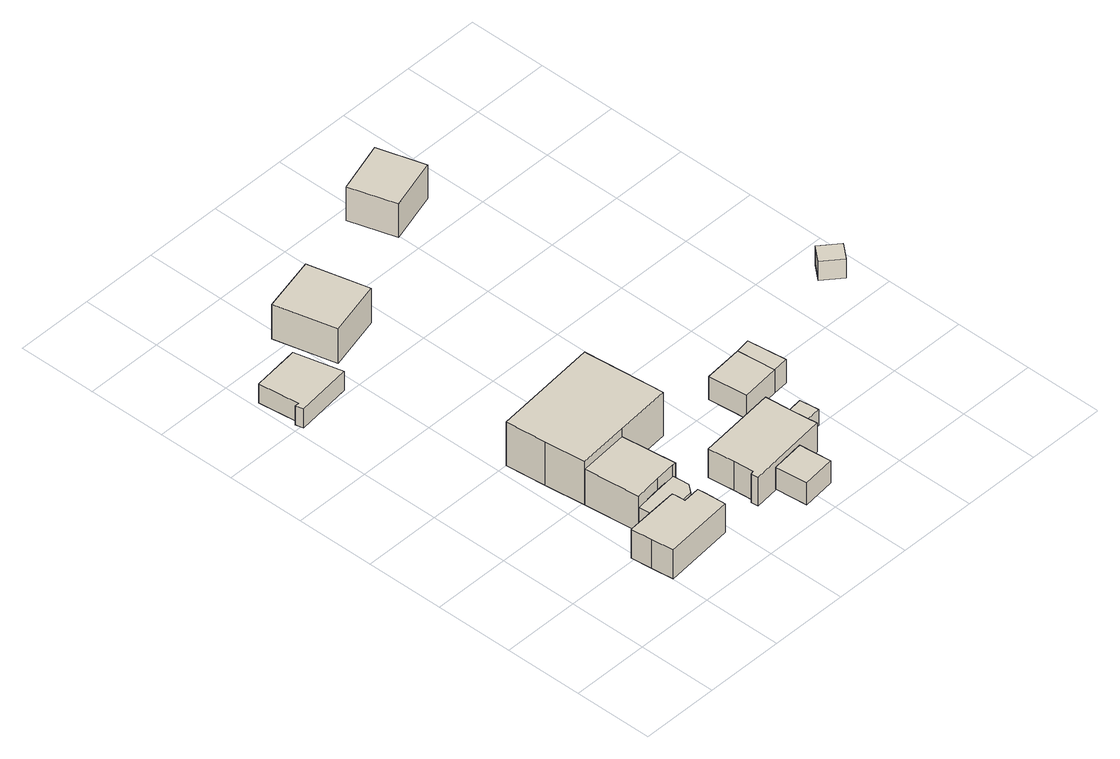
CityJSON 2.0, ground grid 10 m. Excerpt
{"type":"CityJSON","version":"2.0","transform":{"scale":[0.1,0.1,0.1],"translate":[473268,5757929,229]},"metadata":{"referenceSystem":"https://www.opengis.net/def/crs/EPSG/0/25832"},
"CityObjects":{
"building1":{"type":"Building","attributes":{"Gemeindeschluessel":"05711000","BezugspunktDach":"2000","function":"31001_9998","measuredHeight":5.12},"address":[{"country":"Germany","locality":"Bielefeld","thoroughfareNumber":"260","thoroughfareName":"Lämershagener Straße"}],"geometry":[{"type":"Solid","lod":"1","boundaries":[[[[0,1,2,3,4,5,6,7,8,9]],[[10,11,12,13,14,15,16,17,18,19]],[[10,19,9,8]],[[11,10,8,7]],[[12,11,7,6]],[[13,12,6,5]],[[14,13,5,4]],[[15,14,4,3]],[[16,15,3,2]],[[17,16,2,1]],[[18,17,1,0]],[[19,18,0,9]]]]}]},
"building2":{"type":"Building","attributes":{"Gemeindeschluessel":"05711000","BezugspunktDach":"2000","function":"31001_2460","measuredHeight":2.63},"address":[{"country":"Germany","locality":"Bielefeld","thoroughfareNumber":"263","thoroughfareName":"Lämershagener Straße"}],"geometry":[{"type":"Solid","lod":"1","boundaries":[[[[20,21,22,23,24,25]],[[26,27,28,29,30,31]],[[26,31,25,24]],[[27,26,24,23]],[[28,27,23,22]],[[29,28,22,21]],[[30,29,21,20]],[[31,30,20,25]]]]}]},
"building3":{"type":"Building","attributes":{"Gemeindeschluessel":"05711000","function":"31001_1010"},"address":[{"country":"Germany","locality":"Bielefeld","thoroughfareNumber":"260","thoroughfareName":"Lämershagener Straße"}],"children":["building3-1","building3-2","building3-3"]},
"building3-1":{"type":"BuildingPart","attributes":{"BezugspunktDach":"2000","measuredHeight":8.93},"parents":["building3"],"geometry":[{"type":"Solid","lod":"1","boundaries":[[[[32,33,34,35,36,37,38]],[[39,40,41,42,43,44,45]],[[39,45,38,37]],[[40,39,37,36]],[[41,40,36,35]],[[42,41,35,34]],[[43,42,34,33]],[[44,43,33,32]],[[45,44,32,38]]]]}]},
"building3-2":{"type":"BuildingPart","attributes":{"BezugspunktDach":"2000","measuredHeight":6.66},"parents":["building3"],"geometry":[{"type":"Solid","lod":"1","boundaries":[[[[46,47,48,49,50,51]],[[52,39,45,53,54,55]],[[52,55,51,50]],[[39,52,50,49]],[[45,39,49,48]],[[53,45,48,47]],[[54,53,47,46]],[[55,54,46,51]]]]}]},
"building3-3":{"type":"BuildingPart","attributes":{"BezugspunktDach":"2000","measuredHeight":2.49},"address":[{"country":"Germany","locality":"Bielefeld","thoroughfareNumber":"260","thoroughfareName":"Lämershagener Straße"}],"parents":["building3"],"geometry":[{"type":"Solid","lod":"1","boundaries":[[[[56,57,58,59,60,61,62]],[[63,64,65,66,67,68,69]],[[63,69,62,61]],[[64,63,61,60]],[[65,64,60,59]],[[66,65,59,58]],[[67,66,58,57]],[[68,67,57,56]],[[69,68,56,62]]]]}]},
"building4":{"type":"Building","attributes":{"Gemeindeschluessel":"05711000","BezugspunktDach":"2000","function":"31001_1310","measuredHeight":3.69},"address":[{"country":"Germany","locality":"Bielefeld","thoroughfareNumber":"260","thoroughfareName":"Lämershagener Straße"}],"geometry":[{"type":"Solid","lod":"1","boundaries":[[[[70,71,72,73]],[[74,75,76,77]],[[74,77,73,72]],[[75,74,72,71]],[[76,75,71,70]],[[77,76,70,73]]]]}]},
"building5":{"type":"Building","attributes":{"Gemeindeschluessel":"05711000","BezugspunktDach":"2000","function":"31001_2460","measuredHeight":6.39},"address":[{"country":"Germany","locality":"Bielefeld","thoroughfareNumber":"267","thoroughfareName":"Lämershagener Straße"}],"geometry":[{"type":"Solid","lod":"1","boundaries":[[[[78,79,80,81]],[[82,83,84,85]],[[82,85,81,80]],[[83,82,80,79]],[[84,83,79,78]],[[85,84,78,81]]]]}]},
"building6":{"type":"Building","attributes":{"Gemeindeschluessel":"05711000","BezugspunktDach":"2000","function":"31001_2460","measuredHeight":5.42},"address":[{"country":"Germany","locality":"Bielefeld","thoroughfareNumber":"260","thoroughfareName":"Lämershagener Straße"}],"geometry":[{"type":"Solid","lod":"1","boundaries":[[[[86,87,88,89,90,91,92,93]],[[94,95,96,97,98,99,100,101]],[[94,101,93,92]],[[95,94,92,91]],[[96,95,91,90]],[[97,96,90,89]],[[98,97,89,88]],[[99,98,88,87]],[[100,99,87,86]],[[101,100,86,93]]]]}]},
"building7":{"type":"Building","attributes":{"Gemeindeschluessel":"05711000","BezugspunktDach":"2000","function":"31001_9998","measuredHeight":2.52},"address":[{"country":"Germany","locality":"Bielefeld","thoroughfareNumber":"260","thoroughfareName":"Lämershagener Straße"}],"geometry":[{"type":"Solid","lod":"1","boundaries":[[[[102,103,104,105]],[[106,107,108,109]],[[106,109,105,104]],[[107,106,104,103]],[[108,107,103,102]],[[109,108,102,105]]]]}]},
"building8":{"type":"Building","attributes":{"Gemeindeschluessel":"05711000","BezugspunktDach":"2000","function":"51009_1611","measuredHeight":3.73},"address":[{"country":"Germany"}],"geometry":[{"type":"Solid","lod":"1","boundaries":[[[[110,111,112,113]],[[114,115,116,117]],[[114,117,113,112]],[[115,114,112,111]],[[116,115,111,110]],[[117,116,110,113]]]]}]},
"building9":{"type":"Building","attributes":{"Gemeindeschluessel":"05711000","BezugspunktDach":"2000","function":"31001_9998","measuredHeight":3.71},"address":[{"country":"Germany","locality":"Bielefeld","thoroughfareNumber":"260","thoroughfareName":"Lämershagener Straße"}],"geometry":[{"type":"Solid","lod":"1","boundaries":[[[[118,110,113,119]],[[117,116,120,121]],[[117,121,119,113]],[[116,117,113,110]],[[120,116,110,118]],[[121,120,118,119]]]]}]},
"building10":{"type":"Building","attributes":{"Gemeindeschluessel":"05711000","BezugspunktDach":"2000","function":"31001_2460","measuredHeight":6.04},"address":[{"country":"Germany","locality":"Bielefeld","thoroughfareNumber":"269","thoroughfareName":"Lämershagener Straße"}],"geometry":[{"type":"Solid","lod":"1","boundaries":[[[[122,123,124,125]],[[126,127,128,129]],[[126,129,125,124]],[[127,126,124,123]],[[128,127,123,122]],[[129,128,122,125]]]]}]},
"building11":{"type":"Building","attributes":{"Gemeindeschluessel":"05711000","BezugspunktDach":"2000","function":"31001_2523","measuredHeight":2.69},"address":[{"country":"Germany"}],"geometry":[{"type":"Solid","lod":"1","boundaries":[[[[130,131,132,133]],[[134,135,136,137]],[[134,137,133,132]],[[135,134,132,131]],[[136,135,131,130]],[[137,136,130,133]]]]}]}
},
"vertices":[
[152,98,62],[130,96,62],[82,92,62],[85,65,62],[88,37,62],[179,46,62],[177,73,62],[176,83,62],[154,81,62],[153,95,62],[154,81,21],[176,83,21],[177,73,21],[179,46,21],[88,37,21],[85,65,21],[82,92,21],[130,96,21],[152,98,21],[153,95,21],
[68,566,32],[7,559,32],[13,507,32],[8,507,32],[10,497,32],[83,506,32],[10,497,5],[8,507,5],[13,507,5],[7,559,5],[68,566,5],[83,506,5],
[256,207,71],[251,259,71],[246,311,71],[109,297,71],[114,245,71],[120,194,71],[184,200,71],[120,194,9],[114,245,9],[109,297,9],[246,311,9],[251,259,9],[256,207,9],[184,200,9],
[188,130,60],[192,130,60],[184,200,60],[120,194,60],[127,123,60],[160,127,60],[127,123,9],[192,130,9],[188,130,9],[160,127,9],
[188,130,44],[127,123,44],[130,96,44],[152,98,44],[153,95,44],[181,98,44],[190,109,44],[181,98,19],[153,95,19],[152,98,19],[130,96,19],[127,123,19],[188,130,19],[190,109,19],
[301,52,61],[258,47,61],[262,6,61],[305,11,61],[262,6,30],[258,47,30],[301,52,30],[305,11,30],
[159,632,57],[88,615,57],[107,537,57],[178,555,57],[107,537,8],[88,615,8],[159,632,8],[178,555,8],
[335,96,61],[332,130,61],[231,119,61],[235,85,61],[237,60,61],[233,59,61],[234,50,61],[339,62,61],[234,50,20],[233,59,20],[237,60,20],[235,85,20],[231,119,20],[332,130,20],[335,96,20],[339,62,20],
[365,111,46],[337,108,46],[340,84,46],[368,87,46],[340,84,23],[337,108,23],[365,111,23],[368,87,23],
[375,210,49],[325,205,49],[330,155,49],[380,161,49],[330,155,16],[325,205,16],[375,210,16],[380,161,16],
[394,213,49],[400,163,49],[394,213,16],[400,163,16],
[344,704,56],[278,684,56],[296,625,56],[362,644,56],[296,625,8],[278,684,8],[344,704,8],[362,644,8],
[563,272,36],[547,253,36],[570,234,36],[586,253,36],[570,234,9],[547,253,9],[563,272,9],[586,253,9]
]}
